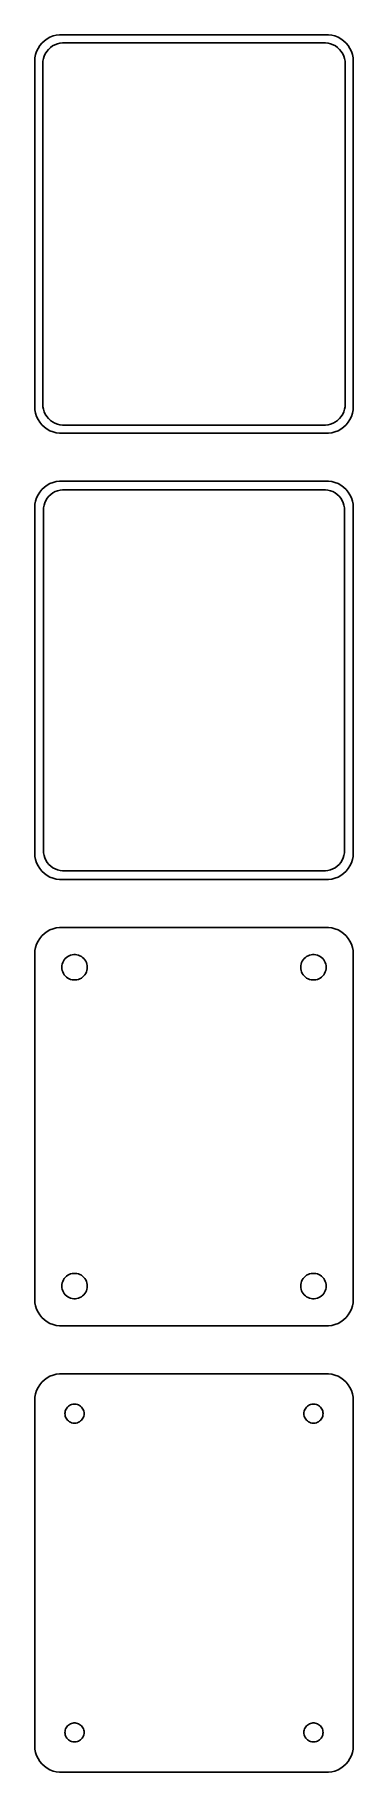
# Model space of a CAD drawing. Header units: metres. Extents: x -30 to 30, y 215 to 541.
import ezdxf

# ---------------------------------------------------------------- set-up
doc = ezdxf.new("R2010")
doc.units = ezdxf.units.M

msp = doc.modelspace()

# ---------------------------------------------------------------- linework, layer by layer
for p, q in [((-28.6448, 539.923), (-29.0451, 539.439)), ((-28.1871, 540.353), (-28.6448, 539.923)), ((-27.6791, 540.722), (-28.1871, 540.353)), ((-27.1289, 541.024), (-27.6791, 540.722)), ((-26.5451, 541.255), (-27.1289, 541.024)), ((-26.6433, 539.377), (-26.2031, 539.619)), ((-25.9369, 541.411), (-26.5451, 541.255)), ((-26.2031, 539.619), (-25.7361, 539.804)), ((-25.3139, 541.49), (-25.9369, 541.411)), ((-25.7361, 539.804), (-25.2495, 539.929)), ((25.3139, 541.49), (-25.3139, 541.49)), ((-25.2495, 539.929), (-24.7512, 539.992)), ((-24.7512, 539.992), (24.7512, 539.992)), ((24.7512, 539.992), (25.2495, 539.929)), ((25.2495, 539.929), (25.7361, 539.804)), ((25.9369, 541.411), (25.3139, 541.49)), ((25.7361, 539.804), (26.2031, 539.619)), ((26.5451, 541.255), (25.9369, 541.411)), ((26.2031, 539.619), (26.6433, 539.377)), ((27.1289, 541.024), (26.5451, 541.255)), ((27.6791, 540.722), (27.1289, 541.024)), ((28.1871, 540.353), (27.6791, 540.722)), ((28.6448, 539.923), (28.1871, 540.353)), ((29.0451, 539.439), (28.6448, 539.923)), ((-29.9606, 537.127), (-30, 536.5)), ((-30, 536.5), (-30, 471.5)), ((-29.8429, 537.743), (-29.9606, 537.127)), ((-29.6489, 538.341), (-29.8429, 537.743)), ((-29.3815, 538.909), (-29.6489, 538.341)), ((-29.0451, 539.439), (-29.3815, 538.909)), ((-28.5, 536), (-28.4684, 536.501)), ((-28.4684, 536.501), (-28.3743, 536.995)), ((-28.3743, 536.995), (-28.2191, 537.472)), ((-28.2191, 537.472), (-28.0052, 537.927)), ((-28.0052, 537.927), (-27.7361, 538.351)), ((-27.7361, 538.351), (-27.4159, 538.738)), ((-27.4159, 538.738), (-27.0497, 539.082)), ((-27.0497, 539.082), (-26.6433, 539.377)), ((26.6433, 539.377), (27.0497, 539.082)), ((27.0497, 539.082), (27.4159, 538.738)), ((27.4159, 538.738), (27.7361, 538.351)), ((27.7361, 538.351), (28.0052, 537.927)), ((28.0052, 537.927), (28.2191, 537.472)), ((28.2191, 537.472), (28.3743, 536.995)), ((28.3743, 536.995), (28.4684, 536.501)), ((28.4684, 536.501), (28.5, 536)), ((29.3815, 538.909), (29.0451, 539.439)), ((29.6489, 538.341), (29.3815, 538.909)), ((29.8429, 537.743), (29.6489, 538.341)), ((29.9606, 537.127), (29.8429, 537.743)), ((30, 536.5), (29.9606, 537.127)), ((30, 471.5), (30, 536.5)), ((-28.5, 472), (-28.5, 536)), ((28.5, 536), (28.5, 472)), ((-30, 471.5), (-29.9606, 470.873)), ((-29.9606, 470.873), (-29.8429, 470.257)), ((-28.4684, 471.499), (-28.5, 472)), ((-28.3743, 471.005), (-28.4684, 471.499)), ((-28.2191, 470.528), (-28.3743, 471.005)), ((28.3743, 471.005), (28.2191, 470.528)), ((28.4684, 471.499), (28.3743, 471.005)), ((28.5, 472), (28.4684, 471.499)), ((29.8429, 470.257), (29.9606, 470.873)), ((29.9606, 470.873), (30, 471.5)), ((-29.8429, 470.257), (-29.6489, 469.659)), ((-29.6489, 469.659), (-29.3815, 469.091)), ((-29.3815, 469.091), (-29.0451, 468.561)), ((-29.0451, 468.561), (-28.6448, 468.077)), ((-28.6448, 468.077), (-28.1871, 467.647)), ((-28.0052, 470.073), (-28.2191, 470.528)), ((-28.1871, 467.647), (-27.6791, 467.278)), ((-27.7361, 469.649), (-28.0052, 470.073)), ((-27.4159, 469.262), (-27.7361, 469.649)), ((-27.0497, 468.918), (-27.4159, 469.262)), ((-26.6433, 468.623), (-27.0497, 468.918)), ((-26.2031, 468.381), (-26.6433, 468.623)), ((-25.7361, 468.196), (-26.2031, 468.381)), ((-25.2495, 468.071), (-25.7361, 468.196)), ((-24.7512, 468.008), (-25.2495, 468.071)), ((24.7512, 468.008), (-24.7512, 468.008)), ((25.2495, 468.071), (24.7512, 468.008)), ((25.7361, 468.196), (25.2495, 468.071)), ((26.2031, 468.381), (25.7361, 468.196)), ((26.6433, 468.623), (26.2031, 468.381)), ((27.0497, 468.918), (26.6433, 468.623)), ((27.4159, 469.262), (27.0497, 468.918)), ((27.7361, 469.649), (27.4159, 469.262)), ((27.6791, 467.278), (28.1871, 467.647)), ((28.0052, 470.073), (27.7361, 469.649)), ((28.2191, 470.528), (28.0052, 470.073)), ((28.1871, 467.647), (28.6448, 468.077)), ((28.6448, 468.077), (29.0451, 468.561)), ((29.0451, 468.561), (29.3815, 469.091)), ((29.3815, 469.091), (29.6489, 469.659)), ((29.6489, 469.659), (29.8429, 470.257)), ((-27.6791, 467.278), (-27.1289, 466.976)), ((-27.1289, 466.976), (-26.5451, 466.745)), ((-26.5451, 466.745), (-25.9369, 466.589)), ((-25.9369, 466.589), (-25.3139, 466.51)), ((-25.3139, 466.51), (25.3139, 466.51)), ((25.3139, 466.51), (25.9369, 466.589)), ((25.9369, 466.589), (26.5451, 466.745)), ((26.5451, 466.745), (27.1289, 466.976)), ((27.1289, 466.976), (27.6791, 467.278)), ((-29.3815, 454.909), (-29.6489, 454.341)), ((-29.0451, 455.439), (-29.3815, 454.909)), ((-28.6448, 455.923), (-29.0451, 455.439)), ((-28.1871, 456.353), (-28.6448, 455.923)), ((-27.6791, 456.722), (-28.1871, 456.353)), ((-27.1289, 457.024), (-27.6791, 456.722)), ((-27.633, 454.276), (-27.323, 454.651)), ((-27.323, 454.651), (-26.9685, 454.984)), ((-26.5451, 457.255), (-27.1289, 457.024)), ((-26.9685, 454.984), (-26.5751, 455.27)), ((-26.5751, 455.27), (-26.1489, 455.504)), ((-25.9369, 457.411), (-26.5451, 457.255)), ((-26.1489, 455.504), (-25.6967, 455.683)), ((-25.3139, 457.49), (-25.9369, 457.411)), ((-25.6967, 455.683), (-25.2256, 455.804)), ((25.3139, 457.49), (-25.3139, 457.49)), ((-25.2256, 455.804), (-24.7432, 455.865)), ((-24.7432, 455.865), (24.7432, 455.865)), ((24.7432, 455.865), (25.2256, 455.804)), ((25.2256, 455.804), (25.6967, 455.683)), ((25.9369, 457.411), (25.3139, 457.49)), ((25.6967, 455.683), (26.1489, 455.504)), ((26.5451, 457.255), (25.9369, 457.411)), ((26.1489, 455.504), (26.5751, 455.27)), ((27.1289, 457.024), (26.5451, 457.255)), ((26.5751, 455.27), (26.9685, 454.984)), ((26.9685, 454.984), (27.323, 454.651)), ((27.6791, 456.722), (27.1289, 457.024)), ((27.323, 454.651), (27.633, 454.276)), ((28.1871, 456.353), (27.6791, 456.722)), ((28.6448, 455.923), (28.1871, 456.353)), ((29.0451, 455.439), (28.6448, 455.923)), ((29.3815, 454.909), (29.0451, 455.439)), ((29.6489, 454.341), (29.3815, 454.909)), ((-29.9606, 453.127), (-30, 452.5)), ((-30, 452.5), (-30, 387.5)), ((-29.8429, 453.743), (-29.9606, 453.127)), ((-29.6489, 454.341), (-29.8429, 453.743)), ((-28.3726, 452), (-28.3421, 452.485)), ((-28.3726, 388), (-28.3726, 452)), ((-28.3421, 452.485), (-28.251, 452.963)), ((-28.251, 452.963), (-28.1007, 453.426)), ((-28.1007, 453.426), (-27.8936, 453.866)), ((-27.8936, 453.866), (-27.633, 454.276)), ((27.633, 454.276), (27.8936, 453.866)), ((27.8936, 453.866), (28.1007, 453.426)), ((28.1007, 453.426), (28.251, 452.963)), ((28.251, 452.963), (28.3421, 452.485)), ((28.3421, 452.485), (28.3726, 452)), ((28.3726, 452), (28.3726, 388)), ((29.8429, 453.743), (29.6489, 454.341)), ((29.9606, 453.127), (29.8429, 453.743)), ((30, 452.5), (29.9606, 453.127)), ((30, 387.5), (30, 452.5)), ((-30, 387.5), (-29.9606, 386.873)), ((-29.9606, 386.873), (-29.8429, 386.257)), ((-29.8429, 386.257), (-29.6489, 385.659)), ((-28.3421, 387.515), (-28.3726, 388)), ((-28.251, 387.037), (-28.3421, 387.515)), ((-28.1007, 386.574), (-28.251, 387.037)), ((-27.8936, 386.134), (-28.1007, 386.574)), ((-27.633, 385.724), (-27.8936, 386.134)), ((27.8936, 386.134), (27.633, 385.724)), ((28.1007, 386.574), (27.8936, 386.134)), ((28.251, 387.037), (28.1007, 386.574)), ((28.3421, 387.515), (28.251, 387.037)), ((28.3726, 388), (28.3421, 387.515)), ((29.6489, 385.659), (29.8429, 386.257)), ((29.8429, 386.257), (29.9606, 386.873)), ((29.9606, 386.873), (30, 387.5)), ((-29.6489, 385.659), (-29.3815, 385.091)), ((-29.3815, 385.091), (-29.0451, 384.561)), ((-29.0451, 384.561), (-28.6448, 384.077)), ((-28.6448, 384.077), (-28.1871, 383.647)), ((-28.1871, 383.647), (-27.6791, 383.278)), ((-27.6791, 383.278), (-27.1289, 382.976)), ((-27.323, 385.349), (-27.633, 385.724)), ((-26.9685, 385.016), (-27.323, 385.349)), ((-27.1289, 382.976), (-26.5451, 382.745)), ((-26.5751, 384.73), (-26.9685, 385.016)), ((-26.1489, 384.496), (-26.5751, 384.73)), ((-26.5451, 382.745), (-25.9369, 382.589)), ((-25.6967, 384.317), (-26.1489, 384.496)), ((-25.9369, 382.589), (-25.3139, 382.51)), ((-25.2256, 384.196), (-25.6967, 384.317)), ((-24.7432, 384.135), (-25.2256, 384.196)), ((24.7432, 384.135), (-24.7432, 384.135)), ((25.2256, 384.196), (24.7432, 384.135)), ((25.6967, 384.317), (25.2256, 384.196)), ((25.3139, 382.51), (25.9369, 382.589)), ((26.1489, 384.496), (25.6967, 384.317)), ((25.9369, 382.589), (26.5451, 382.745)), ((26.5751, 384.73), (26.1489, 384.496)), ((26.5451, 382.745), (27.1289, 382.976)), ((26.9685, 385.016), (26.5751, 384.73)), ((27.323, 385.349), (26.9685, 385.016)), ((27.1289, 382.976), (27.6791, 383.278)), ((27.633, 385.724), (27.323, 385.349)), ((27.6791, 383.278), (28.1871, 383.647)), ((28.1871, 383.647), (28.6448, 384.077)), ((28.6448, 384.077), (29.0451, 384.561)), ((29.0451, 384.561), (29.3815, 385.091)), ((29.3815, 385.091), (29.6489, 385.659)), ((-25.3139, 382.51), (25.3139, 382.51)), ((-27.1289, 373.024), (-27.6791, 372.722)), ((-26.5451, 373.255), (-27.1289, 373.024)), ((-25.9369, 373.411), (-26.5451, 373.255)), ((-25.3139, 373.49), (-25.9369, 373.411)), ((25.3139, 373.49), (-25.3139, 373.49)), ((25.9369, 373.411), (25.3139, 373.49)), ((26.5451, 373.255), (25.9369, 373.411)), ((27.1289, 373.024), (26.5451, 373.255)), ((27.6791, 372.722), (27.1289, 373.024)), ((-29.8429, 369.743), (-29.9606, 369.127)), ((-29.6489, 370.341), (-29.8429, 369.743)), ((-29.3815, 370.909), (-29.6489, 370.341)), ((-29.0451, 371.439), (-29.3815, 370.909)), ((-28.6448, 371.923), (-29.0451, 371.439)), ((-28.1871, 372.353), (-28.6448, 371.923)), ((-27.6791, 372.722), (-28.1871, 372.353)), ((28.1871, 372.353), (27.6791, 372.722)), ((28.6448, 371.923), (28.1871, 372.353)), ((29.0451, 371.439), (28.6448, 371.923)), ((29.3815, 370.909), (29.0451, 371.439)), ((29.6489, 370.341), (29.3815, 370.909)), ((29.8429, 369.743), (29.6489, 370.341)), ((29.9606, 369.127), (29.8429, 369.743)), ((-29.9606, 369.127), (-30, 368.5)), ((-30, 368.5), (-30, 303.5)), ((-24.9, 366), (-24.8811, 366.301)), ((-24.8811, 366.301), (-24.8246, 366.597)), ((-24.8246, 366.597), (-24.7315, 366.883)), ((-24.7315, 366.883), (-24.6031, 367.156)), ((-24.6031, 367.156), (-24.4416, 367.411)), ((-24.4416, 367.411), (-24.2495, 367.643)), ((-24.2495, 367.643), (-24.0298, 367.849)), ((-24.0298, 367.849), (-23.786, 368.026)), ((-23.786, 368.026), (-23.5219, 368.172)), ((-23.5219, 368.172), (-23.2416, 368.283)), ((-23.2416, 368.283), (-22.9497, 368.357)), ((-22.9497, 368.357), (-22.6507, 368.395)), ((-22.6507, 368.395), (-22.3493, 368.395)), ((-22.3493, 368.395), (-22.0503, 368.357)), ((-22.0503, 368.357), (-21.7583, 368.283)), ((-21.7583, 368.283), (-21.4781, 368.172)), ((-21.4781, 368.172), (-21.214, 368.026)), ((-21.214, 368.026), (-20.9702, 367.849)), ((-20.9702, 367.849), (-20.7505, 367.643)), ((-20.7505, 367.643), (-20.5583, 367.411)), ((-20.5583, 367.411), (-20.3969, 367.156)), ((-20.3969, 367.156), (-20.2685, 366.883)), ((-20.2685, 366.883), (-20.1754, 366.597)), ((-20.1754, 366.597), (-20.1189, 366.301)), ((-20.1189, 366.301), (-20.1, 366)), ((20.1, 366), (20.1189, 366.301)), ((20.1189, 366.301), (20.1754, 366.597)), ((20.1754, 366.597), (20.2685, 366.883)), ((20.2685, 366.883), (20.3969, 367.156)), ((20.3969, 367.156), (20.5583, 367.411)), ((20.5583, 367.411), (20.7505, 367.643)), ((20.7505, 367.643), (20.9702, 367.849)), ((20.9702, 367.849), (21.214, 368.026)), ((21.214, 368.026), (21.4781, 368.172)), ((21.4781, 368.172), (21.7583, 368.283)), ((21.7583, 368.283), (22.0503, 368.357)), ((22.0503, 368.357), (22.3493, 368.395)), ((22.3493, 368.395), (22.6507, 368.395)), ((22.6507, 368.395), (22.9497, 368.357)), ((22.9497, 368.357), (23.2416, 368.283)), ((23.2416, 368.283), (23.5219, 368.172)), ((23.5219, 368.172), (23.786, 368.026)), ((23.786, 368.026), (24.0298, 367.849)), ((24.0298, 367.849), (24.2495, 367.643)), ((24.2495, 367.643), (24.4416, 367.411)), ((24.4416, 367.411), (24.6031, 367.156)), ((24.6031, 367.156), (24.7315, 366.883)), ((24.7315, 366.883), (24.8246, 366.597)), ((24.8246, 366.597), (24.8811, 366.301)), ((24.8811, 366.301), (24.9, 366)), ((30, 368.5), (29.9606, 369.127)), ((30, 303.5), (30, 368.5)), ((-24.8811, 365.699), (-24.9, 366)), ((-24.8246, 365.403), (-24.8811, 365.699)), ((-24.7315, 365.117), (-24.8246, 365.403)), ((-24.6031, 364.844), (-24.7315, 365.117)), ((-24.4416, 364.589), (-24.6031, 364.844)), ((-24.2495, 364.357), (-24.4416, 364.589)), ((-24.0298, 364.151), (-24.2495, 364.357)), ((-23.786, 363.974), (-24.0298, 364.151)), ((-23.5219, 363.828), (-23.786, 363.974)), ((-23.2416, 363.717), (-23.5219, 363.828)), ((-22.9497, 363.643), (-23.2416, 363.717)), ((-22.6507, 363.605), (-22.9497, 363.643)), ((-22.3493, 363.605), (-22.6507, 363.605)), ((-22.0503, 363.643), (-22.3493, 363.605)), ((-21.7583, 363.717), (-22.0503, 363.643)), ((-21.4781, 363.828), (-21.7583, 363.717)), ((-21.214, 363.974), (-21.4781, 363.828)), ((-20.9702, 364.151), (-21.214, 363.974)), ((-20.7505, 364.357), (-20.9702, 364.151)), ((-20.5583, 364.589), (-20.7505, 364.357)), ((-20.3969, 364.844), (-20.5583, 364.589)), ((-20.2685, 365.117), (-20.3969, 364.844)), ((-20.1754, 365.403), (-20.2685, 365.117)), ((-20.1189, 365.699), (-20.1754, 365.403)), ((-20.1, 366), (-20.1189, 365.699)), ((20.1189, 365.699), (20.1, 366)), ((20.1754, 365.403), (20.1189, 365.699)), ((20.2685, 365.117), (20.1754, 365.403)), ((20.3969, 364.844), (20.2685, 365.117)), ((20.5583, 364.589), (20.3969, 364.844)), ((20.7505, 364.357), (20.5583, 364.589)), ((20.9702, 364.151), (20.7505, 364.357)), ((21.214, 363.974), (20.9702, 364.151)), ((21.4781, 363.828), (21.214, 363.974)), ((21.7583, 363.717), (21.4781, 363.828)), ((22.0503, 363.643), (21.7583, 363.717)), ((22.3493, 363.605), (22.0503, 363.643)), ((22.6507, 363.605), (22.3493, 363.605)), ((22.9497, 363.643), (22.6507, 363.605)), ((23.2416, 363.717), (22.9497, 363.643)), ((23.5219, 363.828), (23.2416, 363.717)), ((23.786, 363.974), (23.5219, 363.828)), ((24.0298, 364.151), (23.786, 363.974)), ((24.2495, 364.357), (24.0298, 364.151)), ((24.4416, 364.589), (24.2495, 364.357)), ((24.6031, 364.844), (24.4416, 364.589)), ((24.7315, 365.117), (24.6031, 364.844)), ((24.8246, 365.403), (24.7315, 365.117)), ((24.8811, 365.699), (24.8246, 365.403)), ((24.9, 366), (24.8811, 365.699)), ((-24.6031, 307.156), (-24.4416, 307.411)), ((-24.4416, 307.411), (-24.2495, 307.643)), ((-24.2495, 307.643), (-24.0298, 307.849)), ((-24.0298, 307.849), (-23.786, 308.026)), ((-23.786, 308.026), (-23.5219, 308.172)), ((-23.5219, 308.172), (-23.2416, 308.283)), ((-23.2416, 308.283), (-22.9497, 308.357)), ((-22.9497, 308.357), (-22.6507, 308.395)), ((-22.6507, 308.395), (-22.3493, 308.395)), ((-22.3493, 308.395), (-22.0503, 308.357)), ((-22.0503, 308.357), (-21.7583, 308.283)), ((-21.7583, 308.283), (-21.4781, 308.172)), ((-21.4781, 308.172), (-21.214, 308.026)), ((-21.214, 308.026), (-20.9702, 307.849)), ((-20.9702, 307.849), (-20.7505, 307.643)), ((-20.7505, 307.643), (-20.5583, 307.411)), ((-20.5583, 307.411), (-20.3969, 307.156)), ((20.3969, 307.156), (20.5583, 307.411)), ((20.5583, 307.411), (20.7505, 307.643)), ((20.7505, 307.643), (20.9702, 307.849)), ((20.9702, 307.849), (21.214, 308.026)), ((21.214, 308.026), (21.4781, 308.172)), ((21.4781, 308.172), (21.7583, 308.283)), ((21.7583, 308.283), (22.0503, 308.357)), ((22.0503, 308.357), (22.3493, 308.395)), ((22.3493, 308.395), (22.6507, 308.395)), ((22.6507, 308.395), (22.9497, 308.357)), ((22.9497, 308.357), (23.2416, 308.283)), ((23.2416, 308.283), (23.5219, 308.172)), ((23.5219, 308.172), (23.786, 308.026)), ((23.786, 308.026), (24.0298, 307.849)), ((24.0298, 307.849), (24.2495, 307.643)), ((24.2495, 307.643), (24.4416, 307.411)), ((24.4416, 307.411), (24.6031, 307.156)), ((-24.9, 306), (-24.8811, 306.301)), ((-24.8811, 305.699), (-24.9, 306)), ((-24.8811, 306.301), (-24.8246, 306.597)), ((-24.8246, 305.403), (-24.8811, 305.699)), ((-24.8246, 306.597), (-24.7315, 306.883)), ((-24.7315, 305.117), (-24.8246, 305.403)), ((-24.7315, 306.883), (-24.6031, 307.156)), ((-24.6031, 304.844), (-24.7315, 305.117)), ((-24.4416, 304.589), (-24.6031, 304.844)), ((-24.2495, 304.357), (-24.4416, 304.589)), ((-24.0298, 304.151), (-24.2495, 304.357)), ((-23.786, 303.974), (-24.0298, 304.151)), ((-20.9702, 304.151), (-21.214, 303.974)), ((-20.7505, 304.357), (-20.9702, 304.151)), ((-20.5583, 304.589), (-20.7505, 304.357)), ((-20.3969, 304.844), (-20.5583, 304.589)), ((-20.3969, 307.156), (-20.2685, 306.883)), ((-20.2685, 305.117), (-20.3969, 304.844)), ((-20.2685, 306.883), (-20.1754, 306.597)), ((-20.1754, 305.403), (-20.2685, 305.117)), ((-20.1754, 306.597), (-20.1189, 306.301)), ((-20.1189, 305.699), (-20.1754, 305.403)), ((-20.1189, 306.301), (-20.1, 306)), ((-20.1, 306), (-20.1189, 305.699)), ((20.1, 306), (20.1189, 306.301)), ((20.1189, 305.699), (20.1, 306)), ((20.1189, 306.301), (20.1754, 306.597)), ((20.1754, 305.403), (20.1189, 305.699)), ((20.1754, 306.597), (20.2685, 306.883)), ((20.2685, 305.117), (20.1754, 305.403)), ((20.2685, 306.883), (20.3969, 307.156)), ((20.3969, 304.844), (20.2685, 305.117)), ((20.5583, 304.589), (20.3969, 304.844)), ((20.7505, 304.357), (20.5583, 304.589)), ((20.9702, 304.151), (20.7505, 304.357)), ((21.214, 303.974), (20.9702, 304.151)), ((24.0298, 304.151), (23.786, 303.974)), ((24.2495, 304.357), (24.0298, 304.151)), ((24.4416, 304.589), (24.2495, 304.357)), ((24.6031, 304.844), (24.4416, 304.589)), ((24.6031, 307.156), (24.7315, 306.883)), ((24.7315, 305.117), (24.6031, 304.844)), ((24.7315, 306.883), (24.8246, 306.597)), ((24.8246, 305.403), (24.7315, 305.117)), ((24.8246, 306.597), (24.8811, 306.301)), ((24.8811, 305.699), (24.8246, 305.403)), ((24.8811, 306.301), (24.9, 306)), ((24.9, 306), (24.8811, 305.699)), ((-30, 303.5), (-29.9606, 302.873)), ((-29.9606, 302.873), (-29.8429, 302.257)), ((-29.8429, 302.257), (-29.6489, 301.659)), ((-29.6489, 301.659), (-29.3815, 301.091)), ((-29.3815, 301.091), (-29.0451, 300.561)), ((-23.5219, 303.828), (-23.786, 303.974)), ((-23.2416, 303.717), (-23.5219, 303.828)), ((-22.9497, 303.643), (-23.2416, 303.717)), ((-22.6507, 303.605), (-22.9497, 303.643)), ((-22.3493, 303.605), (-22.6507, 303.605)), ((-22.0503, 303.643), (-22.3493, 303.605)), ((-21.7583, 303.717), (-22.0503, 303.643)), ((-21.4781, 303.828), (-21.7583, 303.717)), ((-21.214, 303.974), (-21.4781, 303.828)), ((21.4781, 303.828), (21.214, 303.974)), ((21.7583, 303.717), (21.4781, 303.828)), ((22.0503, 303.643), (21.7583, 303.717)), ((22.3493, 303.605), (22.0503, 303.643)), ((22.6507, 303.605), (22.3493, 303.605)), ((22.9497, 303.643), (22.6507, 303.605)), ((23.2416, 303.717), (22.9497, 303.643)), ((23.5219, 303.828), (23.2416, 303.717)), ((23.786, 303.974), (23.5219, 303.828)), ((29.0451, 300.561), (29.3815, 301.091)), ((29.3815, 301.091), (29.6489, 301.659)), ((29.6489, 301.659), (29.8429, 302.257)), ((29.8429, 302.257), (29.9606, 302.873)), ((29.9606, 302.873), (30, 303.5)), ((-29.0451, 300.561), (-28.6448, 300.077)), ((-28.6448, 300.077), (-28.1871, 299.647)), ((-28.1871, 299.647), (-27.6791, 299.278)), ((-27.6791, 299.278), (-27.1289, 298.976)), ((-27.1289, 298.976), (-26.5451, 298.745)), ((-26.5451, 298.745), (-25.9369, 298.589)), ((-25.9369, 298.589), (-25.3139, 298.51)), ((-25.3139, 298.51), (25.3139, 298.51)), ((25.3139, 298.51), (25.9369, 298.589)), ((25.9369, 298.589), (26.5451, 298.745)), ((26.5451, 298.745), (27.1289, 298.976)), ((27.1289, 298.976), (27.6791, 299.278)), ((27.6791, 299.278), (28.1871, 299.647)), ((28.1871, 299.647), (28.6448, 300.077)), ((28.6448, 300.077), (29.0451, 300.561)), ((-28.6448, 287.923), (-29.0451, 287.439)), ((-28.1871, 288.353), (-28.6448, 287.923)), ((-27.6791, 288.722), (-28.1871, 288.353)), ((-27.1289, 289.024), (-27.6791, 288.722)), ((-26.5451, 289.255), (-27.1289, 289.024)), ((-25.9369, 289.411), (-26.5451, 289.255)), ((-25.3139, 289.49), (-25.9369, 289.411)), ((25.3139, 289.49), (-25.3139, 289.49)), ((25.9369, 289.411), (25.3139, 289.49)), ((26.5451, 289.255), (25.9369, 289.411)), ((27.1289, 289.024), (26.5451, 289.255)), ((27.6791, 288.722), (27.1289, 289.024)), ((28.1871, 288.353), (27.6791, 288.722)), ((28.6448, 287.923), (28.1871, 288.353)), ((29.0451, 287.439), (28.6448, 287.923)), ((-29.9606, 285.127), (-30, 284.5)), ((-30, 284.5), (-30, 219.5)), ((-29.8429, 285.743), (-29.9606, 285.127)), ((-29.6489, 286.341), (-29.8429, 285.743)), ((-29.3815, 286.909), (-29.6489, 286.341)), ((-29.0451, 287.439), (-29.3815, 286.909)), ((29.3815, 286.909), (29.0451, 287.439)), ((29.6489, 286.341), (29.3815, 286.909)), ((29.8429, 285.743), (29.6489, 286.341)), ((29.9606, 285.127), (29.8429, 285.743)), ((30, 284.5), (29.9606, 285.127)), ((30, 219.5), (30, 284.5)), ((-24.3, 282), (-24.2858, 282.226)), ((-24.2858, 281.774), (-24.3, 282)), ((-24.2858, 282.226), (-24.2434, 282.448)), ((-24.2434, 281.552), (-24.2858, 281.774)), ((-24.2434, 282.448), (-24.1736, 282.663)), ((-24.1736, 281.337), (-24.2434, 281.552)), ((-24.1736, 282.663), (-24.0773, 282.867)), ((-24.0773, 281.133), (-24.1736, 281.337)), ((-24.0773, 282.867), (-23.9562, 283.058)), ((-23.9562, 283.058), (-23.8121, 283.232)), ((-23.8121, 283.232), (-23.6474, 283.387)), ((-23.6474, 283.387), (-23.4645, 283.52)), ((-23.4645, 283.52), (-23.2664, 283.629)), ((-23.2664, 283.629), (-23.0562, 283.712)), ((-23.0562, 283.712), (-22.8373, 283.768)), ((-22.8373, 283.768), (-22.613, 283.796)), ((-22.613, 283.796), (-22.387, 283.796)), ((-22.387, 283.796), (-22.1627, 283.768)), ((-22.1627, 283.768), (-21.9438, 283.712)), ((-21.9438, 283.712), (-21.7336, 283.629)), ((-21.7336, 283.629), (-21.5355, 283.52)), ((-21.5355, 283.52), (-21.3526, 283.387)), ((-21.3526, 283.387), (-21.1879, 283.232)), ((-21.1879, 283.232), (-21.0438, 283.058)), ((-21.0438, 283.058), (-20.9226, 282.867)), ((-20.9226, 282.867), (-20.8264, 282.663)), ((-20.8264, 281.337), (-20.9226, 281.133)), ((-20.8264, 282.663), (-20.7565, 282.448)), ((-20.7565, 281.552), (-20.8264, 281.337)), ((-20.7565, 282.448), (-20.7142, 282.226)), ((-20.7142, 281.774), (-20.7565, 281.552)), ((-20.7142, 282.226), (-20.7, 282)), ((-20.7, 282), (-20.7142, 281.774)), ((20.7, 282), (20.7142, 282.226)), ((20.7142, 281.774), (20.7, 282)), ((20.7142, 282.226), (20.7565, 282.448)), ((20.7565, 281.552), (20.7142, 281.774)), ((20.7565, 282.448), (20.8264, 282.663)), ((20.8264, 281.337), (20.7565, 281.552)), ((20.8264, 282.663), (20.9226, 282.867)), ((20.9226, 281.133), (20.8264, 281.337)), ((20.9226, 282.867), (21.0438, 283.058)), ((21.0438, 283.058), (21.1879, 283.232)), ((21.1879, 283.232), (21.3526, 283.387)), ((21.3526, 283.387), (21.5355, 283.52)), ((21.5355, 283.52), (21.7336, 283.629)), ((21.7336, 283.629), (21.9438, 283.712)), ((21.9438, 283.712), (22.1627, 283.768)), ((22.1627, 283.768), (22.387, 283.796)), ((22.387, 283.796), (22.613, 283.796)), ((22.613, 283.796), (22.8373, 283.768)), ((22.8373, 283.768), (23.0562, 283.712)), ((23.0562, 283.712), (23.2664, 283.629)), ((23.2664, 283.629), (23.4645, 283.52)), ((23.4645, 283.52), (23.6474, 283.387)), ((23.6474, 283.387), (23.8121, 283.232)), ((23.8121, 283.232), (23.9562, 283.058)), ((23.9562, 283.058), (24.0773, 282.867)), ((24.0773, 282.867), (24.1736, 282.663)), ((24.1736, 281.337), (24.0773, 281.133)), ((24.1736, 282.663), (24.2434, 282.448)), ((24.2434, 281.552), (24.1736, 281.337)), ((24.2434, 282.448), (24.2858, 282.226)), ((24.2858, 281.774), (24.2434, 281.552)), ((24.2858, 282.226), (24.3, 282)), ((24.3, 282), (24.2858, 281.774)), ((-23.9562, 280.942), (-24.0773, 281.133)), ((-23.8121, 280.768), (-23.9562, 280.942)), ((-23.6474, 280.613), (-23.8121, 280.768)), ((-23.4645, 280.48), (-23.6474, 280.613)), ((-23.2664, 280.371), (-23.4645, 280.48)), ((-23.0562, 280.288), (-23.2664, 280.371)), ((-22.8373, 280.232), (-23.0562, 280.288)), ((-22.613, 280.204), (-22.8373, 280.232)), ((-22.387, 280.204), (-22.613, 280.204)), ((-22.1627, 280.232), (-22.387, 280.204)), ((-21.9438, 280.288), (-22.1627, 280.232)), ((-21.7336, 280.371), (-21.9438, 280.288)), ((-21.5355, 280.48), (-21.7336, 280.371)), ((-21.3526, 280.613), (-21.5355, 280.48)), ((-21.1879, 280.768), (-21.3526, 280.613)), ((-21.0438, 280.942), (-21.1879, 280.768)), ((-20.9226, 281.133), (-21.0438, 280.942)), ((21.0438, 280.942), (20.9226, 281.133)), ((21.1879, 280.768), (21.0438, 280.942)), ((21.3526, 280.613), (21.1879, 280.768)), ((21.5355, 280.48), (21.3526, 280.613)), ((21.7336, 280.371), (21.5355, 280.48)), ((21.9438, 280.288), (21.7336, 280.371)), ((22.1627, 280.232), (21.9438, 280.288)), ((22.387, 280.204), (22.1627, 280.232)), ((22.613, 280.204), (22.387, 280.204)), ((22.8373, 280.232), (22.613, 280.204)), ((23.0562, 280.288), (22.8373, 280.232)), ((23.2664, 280.371), (23.0562, 280.288)), ((23.4645, 280.48), (23.2664, 280.371)), ((23.6474, 280.613), (23.4645, 280.48)), ((23.8121, 280.768), (23.6474, 280.613)), ((23.9562, 280.942), (23.8121, 280.768)), ((24.0773, 281.133), (23.9562, 280.942)), ((-24.2858, 222.226), (-24.2434, 222.448)), ((-24.2434, 222.448), (-24.1736, 222.663)), ((-24.1736, 222.663), (-24.0773, 222.867)), ((-24.0773, 222.867), (-23.9562, 223.058)), ((-23.9562, 223.058), (-23.8121, 223.232)), ((-23.8121, 223.232), (-23.6474, 223.387)), ((-23.6474, 223.387), (-23.4645, 223.52)), ((-23.4645, 223.52), (-23.2664, 223.629)), ((-23.2664, 223.629), (-23.0562, 223.712)), ((-23.0562, 223.712), (-22.8373, 223.768)), ((-22.8373, 223.768), (-22.613, 223.796)), ((-22.613, 223.796), (-22.387, 223.796)), ((-22.387, 223.796), (-22.1627, 223.768)), ((-22.1627, 223.768), (-21.9438, 223.712)), ((-21.9438, 223.712), (-21.7336, 223.629)), ((-21.7336, 223.629), (-21.5355, 223.52)), ((-21.5355, 223.52), (-21.3526, 223.387)), ((-21.3526, 223.387), (-21.1879, 223.232)), ((-21.1879, 223.232), (-21.0438, 223.058)), ((-21.0438, 223.058), (-20.9226, 222.867)), ((-20.9226, 222.867), (-20.8264, 222.663)), ((-20.8264, 222.663), (-20.7565, 222.448)), ((-20.7565, 222.448), (-20.7142, 222.226)), ((20.7142, 222.226), (20.7565, 222.448)), ((20.7565, 222.448), (20.8264, 222.663)), ((20.8264, 222.663), (20.9226, 222.867)), ((20.9226, 222.867), (21.0438, 223.058)), ((21.0438, 223.058), (21.1879, 223.232)), ((21.1879, 223.232), (21.3526, 223.387)), ((21.3526, 223.387), (21.5355, 223.52)), ((21.5355, 223.52), (21.7336, 223.629)), ((21.7336, 223.629), (21.9438, 223.712)), ((21.9438, 223.712), (22.1627, 223.768)), ((22.1627, 223.768), (22.387, 223.796)), ((22.387, 223.796), (22.613, 223.796)), ((22.613, 223.796), (22.8373, 223.768)), ((22.8373, 223.768), (23.0562, 223.712)), ((23.0562, 223.712), (23.2664, 223.629)), ((23.2664, 223.629), (23.4645, 223.52)), ((23.4645, 223.52), (23.6474, 223.387)), ((23.6474, 223.387), (23.8121, 223.232)), ((23.8121, 223.232), (23.9562, 223.058)), ((23.9562, 223.058), (24.0773, 222.867)), ((24.0773, 222.867), (24.1736, 222.663)), ((24.1736, 222.663), (24.2434, 222.448)), ((24.2434, 222.448), (24.2858, 222.226)), ((-30, 219.5), (-29.9606, 218.873)), ((-24.3, 222), (-24.2858, 222.226)), ((-24.2858, 221.774), (-24.3, 222)), ((-24.2434, 221.552), (-24.2858, 221.774)), ((-24.1736, 221.337), (-24.2434, 221.552)), ((-24.0773, 221.133), (-24.1736, 221.337)), ((-23.9562, 220.942), (-24.0773, 221.133)), ((-23.8121, 220.768), (-23.9562, 220.942)), ((-23.6474, 220.613), (-23.8121, 220.768)), ((-23.4645, 220.48), (-23.6474, 220.613)), ((-23.2664, 220.371), (-23.4645, 220.48)), ((-23.0562, 220.288), (-23.2664, 220.371)), ((-22.8373, 220.232), (-23.0562, 220.288)), ((-22.613, 220.204), (-22.8373, 220.232)), ((-22.387, 220.204), (-22.613, 220.204)), ((-22.1627, 220.232), (-22.387, 220.204)), ((-21.9438, 220.288), (-22.1627, 220.232)), ((-21.7336, 220.371), (-21.9438, 220.288)), ((-21.5355, 220.48), (-21.7336, 220.371)), ((-21.3526, 220.613), (-21.5355, 220.48)), ((-21.1879, 220.768), (-21.3526, 220.613)), ((-21.0438, 220.942), (-21.1879, 220.768)), ((-20.9226, 221.133), (-21.0438, 220.942)), ((-20.8264, 221.337), (-20.9226, 221.133)), ((-20.7565, 221.552), (-20.8264, 221.337)), ((-20.7142, 221.774), (-20.7565, 221.552)), ((-20.7142, 222.226), (-20.7, 222)), ((-20.7, 222), (-20.7142, 221.774)), ((20.7, 222), (20.7142, 222.226)), ((20.7142, 221.774), (20.7, 222)), ((20.7565, 221.552), (20.7142, 221.774)), ((20.8264, 221.337), (20.7565, 221.552)), ((20.9226, 221.133), (20.8264, 221.337)), ((21.0438, 220.942), (20.9226, 221.133)), ((21.1879, 220.768), (21.0438, 220.942)), ((21.3526, 220.613), (21.1879, 220.768)), ((21.5355, 220.48), (21.3526, 220.613)), ((21.7336, 220.371), (21.5355, 220.48)), ((21.9438, 220.288), (21.7336, 220.371)), ((22.1627, 220.232), (21.9438, 220.288)), ((22.387, 220.204), (22.1627, 220.232)), ((22.613, 220.204), (22.387, 220.204)), ((22.8373, 220.232), (22.613, 220.204)), ((23.0562, 220.288), (22.8373, 220.232)), ((23.2664, 220.371), (23.0562, 220.288)), ((23.4645, 220.48), (23.2664, 220.371)), ((23.6474, 220.613), (23.4645, 220.48)), ((23.8121, 220.768), (23.6474, 220.613)), ((23.9562, 220.942), (23.8121, 220.768)), ((24.0773, 221.133), (23.9562, 220.942)), ((24.1736, 221.337), (24.0773, 221.133)), ((24.2434, 221.552), (24.1736, 221.337)), ((24.2858, 221.774), (24.2434, 221.552)), ((24.2858, 222.226), (24.3, 222)), ((24.3, 222), (24.2858, 221.774)), ((29.9606, 218.873), (30, 219.5)), ((-29.9606, 218.873), (-29.8429, 218.257)), ((-29.8429, 218.257), (-29.6489, 217.659)), ((-29.6489, 217.659), (-29.3815, 217.091)), ((-29.3815, 217.091), (-29.0451, 216.561)), ((-29.0451, 216.561), (-28.6448, 216.077)), ((-28.6448, 216.077), (-28.1871, 215.647)), ((28.1871, 215.647), (28.6448, 216.077)), ((28.6448, 216.077), (29.0451, 216.561)), ((29.0451, 216.561), (29.3815, 217.091)), ((29.3815, 217.091), (29.6489, 217.659)), ((29.6489, 217.659), (29.8429, 218.257)), ((29.8429, 218.257), (29.9606, 218.873)), ((-28.1871, 215.647), (-27.6791, 215.278)), ((-27.6791, 215.278), (-27.1289, 214.976)), ((-27.1289, 214.976), (-26.5451, 214.745)), ((-26.5451, 214.745), (-25.9369, 214.589)), ((-25.9369, 214.589), (-25.3139, 214.51)), ((-25.3139, 214.51), (25.3139, 214.51)), ((25.3139, 214.51), (25.9369, 214.589)), ((25.9369, 214.589), (26.5451, 214.745)), ((26.5451, 214.745), (27.1289, 214.976)), ((27.1289, 214.976), (27.6791, 215.278)), ((27.6791, 215.278), (28.1871, 215.647))]:
    msp.add_line(p, q)

doc.saveas('drawing.dxf')
